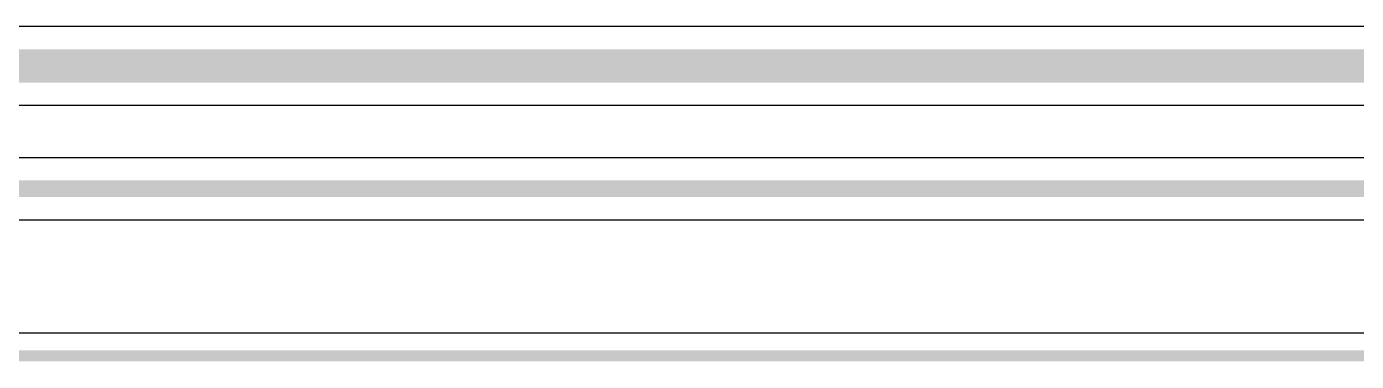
# Model space of a CAD drawing. Header units: inches. Extents: x 0 to 386, y 0 to 148.
# Drawn here: x 134.68 to 164.97, y -0.13 to 7.5 of the extents above; entities that cross this region are included whole.
import ezdxf

# ---------------------------------------------------------------- set-up
doc = ezdxf.new("R2010")
doc.units = ezdxf.units.IN
for name, color, linetype in [('Board outline', 216, 'Continuous'), ('Bottom Layer', 5, 'Continuous'), ('Top Layer', 1, 'Continuous')]:
    doc.layers.add(name, color=color, linetype=linetype)

msp = doc.modelspace()

# ---------------------------------------------------------------- linework, layer by layer
at = {"layer": 'Board outline'}
msp.add_lwpolyline([(2.9972, 0, 0.254, 0.254, 0), (251.0028, 0, 0.254, 0.254, 0)], format="xyseb", dxfattribs=at)
at = {"layer": 'Bottom Layer'}
msp.add_line((180.4911554, 0.51793902), (74.1571415, 0.51793902), dxfattribs=at)
at = {"layer": 'Top Layer'}
for p, q in [((242.813078, 7.5006708), (12.16404476, 7.5006708)), ((74.18214272, 5.7073292), (180.41615428, 5.7073292)), ((182.97843262, 4.510740279999999), (71.61986184, 4.510740279999999)), ((71.61986184, 3.10168544), (182.97843262, 3.10168544)), ((248.93578356, 0.51793902), (5.064213899999999, 0.51793902))]:
    msp.add_line(p, q, dxfattribs=at)
for points in [[(72.2491443, 6.604, 0.7619999999999999, 0.7619999999999999, 0), (182.2491529, 6.604, 0.7619999999999999, 0.7619999999999999, 0)], [(71.22414253999999, 3.80621286, 0.3809999999999999, 0.3809999999999999, 0), (183.37415192, 3.80621286, 0.3809999999999999, 0.3809999999999999, 0)]]:
    msp.add_lwpolyline(points, format="xyseb", dxfattribs=at)

doc.saveas('drawing.dxf')
